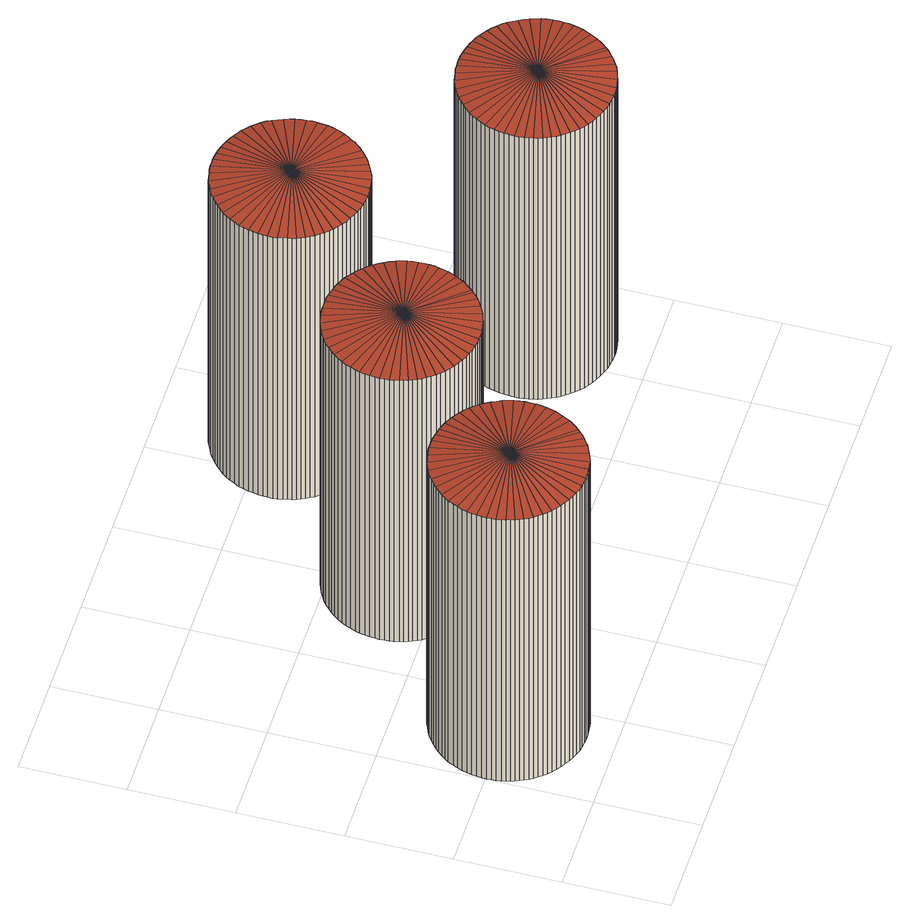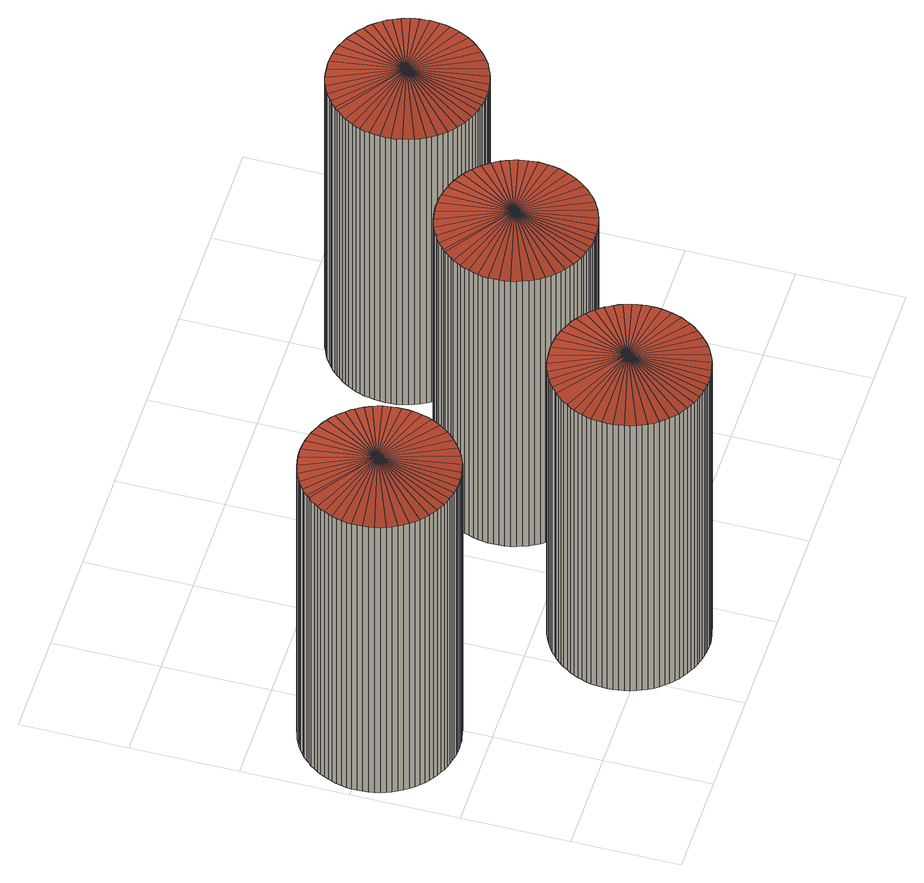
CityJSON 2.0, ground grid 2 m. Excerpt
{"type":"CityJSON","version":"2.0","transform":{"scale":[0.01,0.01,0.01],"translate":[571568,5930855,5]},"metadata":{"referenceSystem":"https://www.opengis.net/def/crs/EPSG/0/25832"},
"CityObjects":{
"building1":{"type":"Building","attributes":{"Grundfläche 2D":"25.963531","Grundhöhe NN":"5.718"},"geometry":[{"type":"Solid","lod":"3","boundaries":[[[[0,1,2,3,4]],[[5,1,0,6]],[[7,1,5,8]],[[9,1,7,10]],[[11,1,9,12]],[[13,1,11,14]],[[15,1,13,16]],[[17,1,15,18]],[[19,1,17,20]],[[21,1,19,22]],[[23,1,21,24]],[[25,1,23,26]],[[27,1,25,28]],[[29,1,27,30]],[[31,1,29,32]],[[33,1,31,34]],[[35,1,33,36]],[[37,1,35,38]],[[39,1,37,40]],[[41,1,39,42]],[[43,1,41,44]],[[45,1,43,46]],[[47,1,45,48]],[[49,1,47,50]],[[51,1,49,52]],[[53,1,51,54]],[[55,1,53,56]],[[57,1,55,58]],[[59,1,57,60]],[[61,1,59,62]],[[63,1,61,64]],[[65,1,63,66]],[[67,1,65,68]],[[69,1,67,70]],[[71,1,69,72]],[[73,1,71,74]],[[75,1,73,76]],[[77,1,75,78]],[[79,1,77,80]],[[81,1,79,82]],[[83,1,81,84]],[[85,1,83,86]],[[87,1,85,88]],[[89,1,87,90]],[[91,1,89,92]],[[93,1,91,94]],[[95,1,93,96]],[[1,95,2]],[[97,98,99,100,101,102]],[[103,98,97,104]],[[105,98,103,106]],[[107,98,105,108]],[[109,98,107,110]],[[111,98,109,112]],[[113,98,111,114]],[[115,98,113,116]],[[117,98,115,118]],[[119,98,117,120]],[[121,98,119,122]],[[123,98,121,124]],[[125,98,123,126]],[[127,98,125,128]],[[129,98,127,130]],[[131,98,129,132]],[[133,98,131,134]],[[135,98,133,136]],[[137,98,135,138]],[[139,98,137,140]],[[141,98,139,142]],[[143,98,141,144]],[[145,98,143,146]],[[147,98,145,148]],[[149,98,147,150]],[[151,98,149,152]],[[153,98,151,154]],[[155,98,153,156]],[[157,98,155,158]],[[159,98,157,160]],[[161,98,159,162]],[[163,98,161,164]],[[165,98,163,166]],[[167,98,165,168]],[[169,98,167,170]],[[171,98,169,172]],[[173,98,171,174]],[[175,98,173,176]],[[177,98,175,178]],[[179,98,177,180]],[[181,98,179,182]],[[183,98,181,184]],[[185,98,183,186]],[[187,98,185,188]],[[189,98,187,190]],[[191,98,189,192]],[[99,98,191,193]],[[194,195,196,197,198]],[[199,195,194,200]],[[201,195,199,202]],[[203,195,201,204]],[[205,195,203,206]],[[207,195,205,208]],[[209,195,207,210]],[[211,195,209,212]],[[213,195,211,214]],[[215,195,213,216]],[[217,195,215,218]],[[219,195,217,220]],[[221,195,219,222]],[[223,195,221,224]],[[225,195,223,226]],[[227,195,225,228]],[[229,195,227,230]],[[231,195,229,232]],[[233,195,231,234]],[[235,195,233,236]],[[237,195,235,238]],[[239,195,237,240]],[[241,195,239,242]],[[243,195,241,244]],[[245,195,243,246]],[[247,195,245,248]],[[249,195,247,250]],[[251,195,249,252]],[[253,195,251,254]],[[255,195,253,256]],[[257,195,255,258]],[[259,195,257,260]],[[261,195,259,262]],[[263,195,261,264]],[[265,195,263,266]],[[267,195,265,268]],[[269,195,267,270]],[[271,195,269,272]],[[273,195,271,274]],[[275,195,273,276]],[[277,195,275,278]],[[279,195,277,280]],[[281,195,279,282]],[[283,195,281,284]],[[285,195,283,286]],[[287,195,285,288]],[[289,195,287,290]],[[195,289,196]],[[291,292,293,294,295]],[[296,292,291,297]],[[298,292,296,299]],[[300,292,298,301]],[[302,292,300,303]],[[304,292,302,305]],[[306,292,304,307]],[[308,292,306,309]],[[310,292,308,311]],[[312,292,310,313]],[[314,292,312,315]],[[316,292,314,317]],[[318,292,316,319]],[[320,292,318,321]],[[322,292,320,323]],[[324,292,322,325]],[[326,292,324,327]],[[328,292,326,329]],[[330,292,328,331]],[[332,292,330,333]],[[334,292,332,335]],[[336,292,334,337]],[[338,292,336,339]],[[340,292,338,341]],[[342,292,340,343]],[[344,292,342,345]],[[346,292,344,347]],[[348,292,346,349]],[[350,292,348,351]],[[352,292,350,353]],[[354,292,352,355]],[[356,292,354,357]],[[358,292,356,359]],[[360,292,358,361]],[[362,292,360,363]],[[364,292,362,365]],[[366,292,364,367]],[[368,292,366,369]],[[370,292,368,371]],[[372,292,370,373]],[[374,292,372,375]],[[376,292,374,377]],[[378,292,376,379]],[[380,292,378,381]],[[382,292,380,383]],[[384,292,382,385]],[[386,292,384,387]],[[292,386,293]],[[388,389,4,3]],[[389,390,0,4]],[[390,391,6,0]],[[391,392,5,6]],[[392,393,8,5]],[[394,395,92,89]],[[395,396,91,92]],[[396,397,94,91]],[[397,398,93,94]],[[398,399,96,93]],[[399,400,95,96]],[[401,388,3,2]],[[400,401,2,95]],[[393,402,7,8]],[[402,403,10,7]],[[403,404,9,10]],[[404,405,12,9]],[[405,406,11,12]],[[406,407,14,11]],[[407,408,13,14]],[[408,409,16,13]],[[409,410,15,16]],[[410,411,18,15]],[[411,412,17,18]],[[412,413,20,17]],[[413,414,19,20]],[[414,415,22,19]],[[415,416,21,22]],[[416,417,24,21]],[[417,418,23,24]],[[418,419,26,23]],[[419,420,25,26]],[[420,421,28,25]],[[421,422,27,28]],[[422,423,30,27]],[[423,424,29,30]],[[424,425,32,29]],[[425,426,31,32]],[[426,427,34,31]],[[427,428,33,34]],[[428,429,36,33]],[[429,430,35,36]],[[430,431,38,35]],[[431,432,37,38]],[[432,433,40,37]],[[433,434,39,40]],[[434,435,42,39]],[[435,436,41,42]],[[436,437,44,41]],[[437,438,43,44]],[[438,439,46,43]],[[439,440,45,46]],[[440,441,48,45]],[[441,442,47,48]],[[442,443,50,47]],[[443,444,49,50]],[[444,445,52,49]],[[445,446,51,52]],[[446,447,54,51]],[[447,448,53,54]],[[448,449,56,53]],[[449,450,55,56]],[[450,451,58,55]],[[451,452,57,58]],[[452,453,60,57]],[[453,454,59,60]],[[454,455,62,59]],[[455,456,61,62]],[[456,457,64,61]],[[457,458,63,64]],[[458,459,66,63]],[[459,460,65,66]],[[460,461,68,65]],[[461,462,67,68]],[[462,463,70,67]],[[463,464,69,70]],[[464,465,72,69]],[[465,466,71,72]],[[466,467,74,71]],[[467,468,73,74]],[[468,469,76,73]],[[469,470,75,76]],[[470,471,78,75]],[[471,472,77,78]],[[472,473,80,77]],[[473,474,79,80]],[[474,475,82,79]],[[475,476,81,82]],[[476,477,84,81]],[[477,478,83,84]],[[478,479,86,83]],[[479,480,85,86]],[[480,481,88,85]],[[481,482,87,88]],[[482,483,90,87]],[[483,394,89,90]],[[484,485,102,101]],[[485,486,97,102]],[[486,487,104,97]],[[487,488,103,104]],[[488,489,106,103]],[[490,491,190,187]],[[491,492,189,190]],[[492,493,192,189]],[[493,494,191,192]],[[494,495,193,191]],[[495,496,99,193]],[[497,484,101,100]],[[496,497,100,99]],[[489,498,105,106]],[[498,499,108,105]],[[499,500,107,108]],[[500,501,110,107]],[[501,502,109,110]],[[502,503,112,109]],[[503,504,111,112]],[[504,505,114,111]],[[505,506,113,114]],[[506,507,116,113]],[[507,508,115,116]],[[508,509,118,115]],[[509,510,117,118]],[[510,511,120,117]],[[511,512,119,120]],[[512,513,122,119]],[[513,514,121,122]],[[514,515,124,121]],[[515,516,123,124]],[[516,517,126,123]],[[517,518,125,126]],[[518,519,128,125]],[[519,520,127,128]],[[520,521,130,127]],[[521,522,129,130]],[[522,523,132,129]],[[523,524,131,132]],[[524,525,134,131]],[[525,526,133,134]],[[526,527,136,133]],[[527,528,135,136]],[[528,529,138,135]],[[529,530,137,138]],[[530,531,140,137]],[[531,532,139,140]],[[532,533,142,139]],[[533,534,141,142]],[[534,535,144,141]],[[535,536,143,144]],[[536,537,146,143]],[[537,538,145,146]],[[538,539,148,145]],[[539,540,147,148]],[[540,541,150,147]],[[541,542,149,150]],[[542,543,152,149]],[[543,544,151,152]],[[544,545,154,151]],[[545,546,153,154]],[[546,547,156,153]],[[547,548,155,156]],[[548,549,158,155]],[[549,550,157,158]],[[550,551,160,157]],[[551,552,159,160]],[[552,553,162,159]],[[553,554,161,162]],[[554,555,164,161]],[[555,556,163,164]],[[556,557,166,163]],[[557,558,165,166]],[[558,559,168,165]],[[559,560,167,168]],[[560,561,170,167]],[[561,562,169,170]],[[562,563,172,169]],[[563,564,171,172]],[[564,565,174,171]],[[565,566,173,174]],[[566,567,176,173]],[[567,568,175,176]],[[568,569,178,175]],[[569,570,177,178]],[[570,571,180,177]],[[571,572,179,180]],[[572,573,182,179]],[[573,574,181,182]],[[574,575,184,181]],[[575,576,183,184]],[[576,577,186,183]],[[577,578,185,186]],[[578,579,188,185]],[[579,490,187,188]],[[580,581,198,197]],[[581,582,194,198]],[[582,583,200,194]],[[583,584,199,200]],[[584,585,202,199]],[[586,587,286,283]],[[587,588,285,286]],[[588,589,288,285]],[[589,590,287,288]],[[590,591,290,287]],[[591,592,289,290]],[[593,580,197,196]],[[592,593,196,289]],[[585,594,201,202]],[[594,595,204,201]],[[595,596,203,204]],[[596,597,206,203]],[[597,598,205,206]],[[598,599,208,205]],[[599,600,207,208]],[[600,601,210,207]],[[601,602,209,210]],[[602,603,212,209]],[[603,604,211,212]],[[604,605,214,211]],[[605,606,213,214]],[[606,607,216,213]],[[607,608,215,216]],[[608,609,218,215]],[[609,610,217,218]],[[610,611,220,217]],[[611,612,219,220]],[[612,613,222,219]],[[613,614,221,222]],[[614,615,224,221]],[[615,616,223,224]],[[616,617,226,223]],[[617,618,225,226]],[[618,619,228,225]],[[619,620,227,228]],[[620,621,230,227]],[[621,622,229,230]],[[622,623,232,229]],[[623,624,231,232]],[[624,625,234,231]],[[625,626,233,234]],[[626,627,236,233]],[[627,628,235,236]],[[628,629,238,235]],[[629,630,237,238]],[[630,631,240,237]],[[631,632,239,240]],[[632,633,242,239]],[[633,634,241,242]],[[634,635,244,241]],[[635,636,243,244]],[[636,637,246,243]],[[637,638,245,246]],[[638,639,248,245]],[[639,640,247,248]],[[640,641,250,247]],[[641,642,249,250]],[[642,643,252,249]],[[643,644,251,252]],[[644,645,254,251]],[[645,646,253,254]],[[646,647,256,253]],[[647,648,255,256]],[[648,649,258,255]],[[649,650,257,258]],[[650,651,260,257]],[[651,652,259,260]],[[652,653,262,259]],[[653,654,261,262]],[[654,655,264,261]],[[655,656,263,264]],[[656,657,266,263]],[[657,658,265,266]],[[658,659,268,265]],[[659,660,267,268]],[[660,661,270,267]],[[661,662,269,270]],[[662,663,272,269]],[[663,664,271,272]],[[664,665,274,271]],[[665,666,273,274]],[[666,667,276,273]],[[667,668,275,276]],[[668,669,278,275]],[[669,670,277,278]],[[670,671,280,277]],[[671,672,279,280]],[[672,673,282,279]],[[673,674,281,282]],[[674,675,284,281]],[[675,586,283,284]],[[676,677,295,294]],[[677,678,291,295]],[[678,679,297,291]],[[679,680,296,297]],[[680,681,299,296]],[[682,683,383,380]],[[683,684,382,383]],[[684,685,385,382]],[[685,686,384,385]],[[686,687,387,384]],[[687,688,386,387]],[[689,676,294,293]],[[688,689,293,386]],[[681,690,298,299]],[[690,691,301,298]],[[691,692,300,301]],[[692,693,303,300]],[[693,694,302,303]],[[694,695,305,302]],[[695,696,304,305]],[[696,697,307,304]],[[697,698,306,307]],[[698,699,309,306]],[[699,700,308,309]],[[700,701,311,308]],[[701,702,310,311]],[[702,703,313,310]],[[703,704,312,313]],[[704,705,315,312]],[[705,706,314,315]],[[706,707,317,314]],[[707,708,316,317]],[[708,709,319,316]],[[709,710,318,319]],[[710,711,321,318]],[[711,712,320,321]],[[712,713,323,320]],[[713,714,322,323]],[[714,715,325,322]],[[715,716,324,325]],[[716,717,327,324]],[[717,718,326,327]],[[718,719,329,326]],[[719,720,328,329]],[[720,721,331,328]],[[721,722,330,331]],[[722,723,333,330]],[[723,724,332,333]],[[724,725,335,332]],[[725,726,334,335]],[[726,727,337,334]],[[727,728,336,337]],[[728,729,339,336]],[[729,730,338,339]],[[730,731,341,338]],[[731,732,340,341]],[[732,733,343,340]],[[733,734,342,343]],[[734,735,345,342]],[[735,736,344,345]],[[736,737,347,344]],[[737,738,346,347]],[[738,739,349,346]],[[739,740,348,349]],[[740,741,351,348]],[[741,742,350,351]],[[742,743,353,350]],[[743,744,352,353]],[[744,745,355,352]],[[745,746,354,355]],[[746,747,357,354]],[[747,748,356,357]],[[748,749,359,356]],[[749,750,358,359]],[[750,751,361,358]],[[751,752,360,361]],[[752,753,363,360]],[[753,754,362,363]],[[754,755,365,362]],[[755,756,364,365]],[[756,757,367,364]],[[757,758,366,367]],[[758,759,369,366]],[[759,760,368,369]],[[760,761,371,368]],[[761,762,370,371]],[[762,763,373,370]],[[763,764,372,373]],[[764,765,375,372]],[[765,766,374,375]],[[766,767,377,374]],[[767,768,376,377]],[[768,769,379,376]],[[769,770,378,379]],[[770,771,381,378]],[[771,682,380,381]],[[394,483,482,481,480,479,478,477,476,475,474,473,472,471,470,469,468,467,466,465,464,463,462,461,460,459,458,457,456,455,454,453,452,451,450,449,448,447,446,445,444,443,442,441,440,439,438,437,436,435,434,433,432,431,430,429,428,427,426,425,424,423,422,421,420,419,418,417,416,415,414,413,412,411,410,409,408,407,406,405,404,403,402,393,392,391,390,389,388,401,400,399,398,397,396,395]],[[493,492,491,490,579,578,577,576,575,574,573,572,571,570,569,568,567,566,565,564,563,562,561,560,559,558,557,556,555,554,553,552,551,550,549,548,547,546,545,544,543,542,541,540,539,538,537,536,535,534,533,532,531,530,529,528,527,526,525,524,523,522,521,520,519,518,517,516,515,514,513,512,511,510,509,508,507,506,505,504,503,502,501,500,499,498,489,488,487,486,485,484,497,496,495,494]],[[589,588,587,586,675,674,673,672,671,670,669,668,667,666,665,664,663,662,661,660,659,658,657,656,655,654,653,652,651,650,649,648,647,646,645,644,643,642,641,640,639,638,637,636,635,634,633,632,631,630,629,628,627,626,625,624,623,622,621,620,619,618,617,616,615,614,613,612,611,610,609,608,607,606,605,604,603,602,601,600,599,598,597,596,595,594,585,584,583,582,581,580,593,592,591,590]],[[684,683,682,771,770,769,768,767,766,765,764,763,762,761,760,759,758,757,756,755,754,753,752,751,750,749,748,747,746,745,744,743,742,741,740,739,738,737,736,735,734,733,732,731,730,729,728,727,726,725,724,723,722,721,720,719,718,717,716,715,714,713,712,711,710,709,708,707,706,705,704,703,702,701,700,699,698,697,696,695,694,693,692,691,690,681,680,679,678,677,676,689,688,687,686,685]]]],"semantics":{"surfaces":[{"type":"RoofSurface"},{"type":"WallSurface"},{"type":"GroundSurface"}],"values":[[0,0,0,0,0,0,0,0,0,0,0,0,0,0,0,0,0,0,0,0,0,0,0,0,0,0,0,0,0,0,0,0,0,0,0,0,0,0,0,0,0,0,0,0,0,0,0,0,0,0,0,0,0,0,0,0,0,0,0,0,0,0,0,0,0,0,0,0,0,0,0,0,0,0,0,0,0,0,0,0,0,0,0,0,0,0,0,0,0,0,0,0,0,0,0,0,0,0,0,0,0,0,0,0,0,0,0,0,0,0,0,0,0,0,0,0,0,0,0,0,0,0,0,0,0,0,0,0,0,0,0,0,0,0,0,0,0,0,0,0,0,0,0,0,0,0,0,0,0,0,0,0,0,0,0,0,0,0,0,0,0,0,0,0,0,0,0,0,0,0,0,0,0,0,0,0,0,0,0,0,0,0,0,0,0,0,0,0,0,0,0,1,1,1,1,1,1,1,1,1,1,1,1,1,1,1,1,1,1,1,1,1,1,1,1,1,1,1,1,1,1,1,1,1,1,1,1,1,1,1,1,1,1,1,1,1,1,1,1,1,1,1,1,1,1,1,1,1,1,1,1,1,1,1,1,1,1,1,1,1,1,1,1,1,1,1,1,1,1,1,1,1,1,1,1,1,1,1,1,1,1,1,1,1,1,1,1,1,1,1,1,1,1,1,1,1,1,1,1,1,1,1,1,1,1,1,1,1,1,1,1,1,1,1,1,1,1,1,1,1,1,1,1,1,1,1,1,1,1,1,1,1,1,1,1,1,1,1,1,1,1,1,1,1,1,1,1,1,1,1,1,1,1,1,1,1,1,1,1,1,1,1,1,1,1,1,1,1,1,1,1,1,1,1,1,1,1,1,1,1,1,1,1,1,1,1,1,1,1,1,1,1,1,1,1,1,1,1,1,1,1,1,1,1,1,1,1,1,1,1,1,1,1,1,1,1,1,1,1,1,1,1,1,1,1,1,1,1,1,1,1,1,1,1,1,1,1,1,1,1,1,1,1,1,1,1,1,1,1,1,1,1,1,1,1,1,1,1,1,1,1,1,1,1,1,1,1,1,1,1,1,1,1,1,1,1,1,1,1,1,1,1,1,1,1,1,1,1,1,1,1,1,1,1,1,1,1,1,1,1,1,1,1,1,1,1,1,1,1,1,1,1,1,1,1,1,1,1,1,1,1,1,1,1,1,1,1,1,1,1,1,1,1,1,1,1,1,1,1,1,1,1,1,1,1,1,1,1,1,1,1,1,1,1,1,1,1,1,1,1,1,1,1,1,1,1,1,1,1,1,1,1,1,1,1,2,2,2,2]]}}]}
},
"vertices":[
[1163,330,750],[1042,404,774],[1148,311,750],[1154,317,750],[1158,323,750],[1171,345,750],[1167,337,750],[1178,361,750],[1175,353,750],[1183,379,750],[1181,370,750],[1186,398,750],[1185,389,750],[1186,418,750],[1186,408,750],[1183,439,750],[1185,429,750],[1177,459,750],[1180,449,750],[1168,477,750],[1173,468,750],[1157,495,750],[1163,486,750],[1144,510,750],[1151,503,750],[1129,523,750],[1137,517,750],[1114,533,750],[1122,528,750],[1098,541,750],[1106,537,750],[1082,546,750],[1090,544,750],[1066,550,750],[1074,548,750],[1050,552,750],[1058,551,750],[1033,551,750],[1042,552,750],[1015,549,750],[1024,551,750],[997,545,750],[1006,547,750],[979,537,750],[988,541,750],[962,527,750],[970,532,750],[946,514,750],[954,521,750],[931,499,750],[938,507,750],[919,482,750],[925,491,750],[910,464,750],[914,473,750],[904,445,750],[906,455,750],[900,426,750],[901,436,750],[899,407,750],[899,417,750],[900,389,750],[899,398,750],[903,373,750],[901,381,750],[908,357,750],[905,365,750],[914,343,750],[911,350,750],[923,328,750],[918,335,750],[934,314,750],[928,321,750],[947,300,750],[940,307,750],[962,289,750],[954,294,750],[980,279,750],[971,283,750],[999,271,750],[989,275,750],[1019,266,750],[1009,268,750],[1040,264,750],[1029,265,750],[1060,265,750],[1050,264,750],[1080,269,750],[1070,267,750],[1098,275,750],[1089,272,750],[1115,284,750],[1107,279,750],[1130,294,750],[1123,289,750],[1143,305,750],[1137,299,750],[810,680,750],[689,755,774],[790,655,750],[796,661,750],[801,667,750],[806,673,750],[819,695,750],[815,687,750],[826,711,750],[823,703,750],[831,729,750],[829,720,750],[833,749,750],[832,739,750],[833,769,750],[834,759,750],[830,789,750],[832,779,750],[824,809,750],[828,799,750],[816,828,750],[820,818,750],[805,845,750],[811,837,750],[792,860,750],[798,853,750],[777,873,750],[784,867,750],[761,883,750],[769,878,750],[745,891,750],[753,887,750],[729,897,750],[737,894,750],[713,900,750],[721,899,750],[697,902,750],[706,901,750],[680,902,750],[689,902,750],[663,899,750],[672,901,750],[644,895,750],[654,897,750],[627,887,750],[635,891,750],[609,877,750],[618,883,750],[593,864,750],[601,871,750],[579,850,750],[586,857,750],[567,833,750],[572,841,750],[557,814,750],[562,824,750],[551,795,750],[554,805,750],[547,776,750],[549,786,750],[546,758,750],[546,767,750],[547,740,750],[546,748,750],[551,723,750],[549,731,750],[555,708,750],[553,715,750],[562,693,750],[558,700,750],[570,678,750],[566,686,750],[581,664,750],[576,671,750],[594,651,750],[588,657,750],[610,639,750],[602,645,750],[627,629,750],[618,633,750],[646,621,750],[637,625,750],[666,616,750],[656,618,750],[687,614,750],[677,615,750],[707,616,750],[697,615,750],[727,619,750],[718,617,750],[746,626,750],[737,622,750],[762,634,750],[754,630,750],[777,644,750],[770,639,750],[784,650,750],[267,121,750],[145,196,774],[252,102,750],[257,108,750],[262,114,750],[275,136,750],[271,128,750],[282,152,750],[279,144,750],[287,170,750],[285,161,750],[290,190,750],[289,180,750],[290,210,750],[290,200,750],[287,230,750],[289,220,750],[281,250,750],[284,240,750],[272,269,750],[277,259,750],[261,286,750],[267,277,750],[248,301,750],[255,294,750],[233,314,750],[241,308,750],[218,324,750],[225,319,750],[201,332,750],[209,328,750],[185,338,750],[193,335,750],[170,341,750],[177,339,750],[154,343,750],[162,342,750],[137,343,750],[145,343,750],[119,340,750],[128,342,750],[101,336,750],[110,338,750],[83,328,750],[92,332,750],[65,318,750],[74,324,750],[49,305,750],[57,312,750],[35,290,750],[42,298,750],[23,274,750],[29,282,750],[14,255,750],[18,264,750],[7,236,750],[10,246,750],[4,217,750],[5,227,750],[2,198,750],[3,208,750],[4,181,750],[3,189,750],[7,164,750],[5,172,750],[12,149,750],[9,156,750],[18,134,750],[15,141,750],[27,119,750],[22,126,750],[38,105,750],[32,112,750],[51,92,750],[44,98,750],[66,80,750],[58,86,750],[84,70,750],[75,75,750],[103,62,750],[93,66,750],[123,57,750],[113,59,750],[143,55,750],[133,56,750],[164,57,750],[154,56,750],[183,60,750],[174,58,750],[202,67,750],[193,63,750],[219,75,750],[211,71,750],[234,85,750],[226,80,750],[246,96,750],[240,90,750],[537,395,750],[416,470,774],[522,376,750],[527,383,750],[532,389,750],[545,410,750],[541,403,750],[552,427,750],[549,418,750],[557,445,750],[555,436,750],[560,464,750],[559,454,750],[560,484,750],[560,474,750],[557,504,750],[559,494,750],[551,524,750],[554,514,750],[542,543,750],[547,534,750],[531,560,750],[537,552,750],[518,575,750],[525,568,750],[503,588,750],[511,582,750],[488,599,750],[495,594,750],[471,607,750],[480,603,750],[455,612,750],[463,610,750],[440,616,750],[447,614,750],[424,617,750],[432,617,750],[407,617,750],[415,617,750],[389,615,750],[398,616,750],[371,610,750],[380,613,750],[353,603,750],[362,607,750],[335,593,750],[344,598,750],[319,580,750],[327,587,750],[305,565,750],[312,573,750],[293,548,750],[299,557,750],[284,530,750],[288,539,750],[277,511,750],[280,520,750],[274,492,750],[275,501,750],[272,473,750],[273,482,750],[274,455,750],[273,464,750],[277,438,750],[275,447,750],[282,423,750],[279,431,750],[288,408,750],[285,416,750],[297,394,750],[292,401,750],[308,379,750],[302,387,750],[321,366,750],[314,373,750],[336,354,750],[328,360,750],[354,344,750],[345,349,750],[373,337,750],[363,340,750],[393,332,750],[383,334,750],[413,330,750],[403,330,750],[434,331,750],[424,330,750],[454,335,750],[444,333,750],[472,341,750],[463,338,750],[489,350,750],[481,345,750],[504,359,750],[496,354,750],[517,371,750],[510,365,750],[1154,317,72],[1158,323,72],[1163,330,72],[1167,337,72],[1171,345,72],[1175,353,72],[1098,275,72],[1107,279,72],[1115,284,72],[1123,289,72],[1130,294,72],[1137,299,72],[1143,305,72],[1148,311,72],[1178,361,72],[1181,370,72],[1183,379,72],[1185,389,72],[1186,398,72],[1186,408,72],[1186,418,72],[1185,429,72],[1183,439,72],[1180,449,72],[1177,459,72],[1173,468,72],[1168,477,72],[1163,486,72],[1157,495,72],[1151,503,72],[1144,510,72],[1137,517,72],[1129,523,72],[1122,528,72],[1114,533,72],[1106,537,72],[1098,541,72],[1090,544,72],[1082,546,72],[1074,548,72],[1066,550,72],[1058,551,72],[1050,552,72],[1042,552,72],[1033,551,72],[1024,551,72],[1015,549,72],[1006,547,72],[997,545,72],[988,541,72],[979,537,72],[970,532,72],[962,527,72],[954,521,72],[946,514,72],[938,507,72],[931,499,72],[925,491,72],[919,482,72],[914,473,72],[910,464,72],[906,455,72],[904,445,72],[901,436,72],[900,426,72],[899,417,72],[899,407,72],[899,398,72],[900,389,72],[901,381,72],[903,373,72],[905,365,72],[908,357,72],[911,350,72],[914,343,72],[918,335,72],[923,328,72],[928,321,72],[934,314,72],[940,307,72],[947,300,72],[954,294,72],[962,289,72],[971,283,72],[980,279,72],[989,275,72],[999,271,72],[1009,268,72],[1019,266,72],[1029,265,72],[1040,264,72],[1050,264,72],[1060,265,72],[1070,267,72],[1080,269,72],[1089,272,72],[801,667,72],[806,673,72],[810,680,72],[815,687,72],[819,695,72],[823,703,72],[746,626,72],[754,630,72],[762,634,72],[770,639,72],[777,644,72],[784,650,72],[790,655,72],[796,661,72],[826,711,72],[829,720,72],[831,729,72],[832,739,72],[833,749,72],[834,759,72],[833,769,72],[832,779,72],[830,789,72],[828,799,72],[824,809,72],[820,818,72],[816,828,72],[811,837,72],[805,845,72],[798,853,72],[792,860,72],[784,867,72],[777,873,72],[769,878,72],[761,883,72],[753,887,72],[745,891,72],[737,894,72],[729,897,72],[721,899,72],[713,900,72],[706,901,72],[697,902,72],[689,902,72],[680,902,72],[672,901,72],[663,899,72],[654,897,72],[644,895,72],[635,891,72],[627,887,72],[618,883,72],[609,877,72],[601,871,72],[593,864,72],[586,857,72],[579,850,72],[572,841,72],[567,833,72],[562,824,72],[557,814,72],[554,805,72],[551,795,72],[549,786,72],[547,776,72],[546,767,72],[546,758,72],[546,748,72],[547,740,72],[549,731,72],[551,723,72],[553,715,72],[555,708,72],[558,700,72],[562,693,72],[566,686,72],[570,678,72],[576,671,72],[581,664,72],[588,657,72],[594,651,72],[602,645,72],[610,639,72],[618,633,72],[627,629,72],[637,625,72],[646,621,72],[656,618,72],[666,616,72],[677,615,72],[687,614,72],[697,615,72],[707,616,72],[718,617,72],[727,619,72],[737,622,72],[257,108,72],[262,114,72],[267,121,72],[271,128,72],[275,136,72],[279,144,72],[202,67,72],[211,71,72],[219,75,72],[226,80,72],[234,85,72],[240,90,72],[246,96,72],[252,102,72],[282,152,72],[285,161,72],[287,170,72],[289,180,72],[290,190,72],[290,200,72],[290,210,72],[289,220,72],[287,230,72],[284,240,72],[281,250,72],[277,259,72],[272,269,72],[267,277,72],[261,286,72],[255,294,72],[248,301,72],[241,308,72],[233,314,72],[225,319,72],[218,324,72],[209,328,72],[201,332,72],[193,335,72],[185,338,72],[177,339,72],[170,341,72],[162,342,72],[154,343,72],[145,343,72],[137,343,72],[128,342,72],[119,340,72],[110,338,72],[101,336,72],[92,332,72],[83,328,72],[74,324,72],[65,318,72],[57,312,72],[49,305,72],[42,298,72],[35,290,72],[29,282,72],[23,274,72],[18,264,72],[14,255,72],[10,246,72],[7,236,72],[5,227,72],[4,217,72],[3,208,72],[2,198,72],[3,189,72],[4,181,72],[5,172,72],[7,164,72],[9,156,72],[12,149,72],[15,141,72],[18,134,72],[22,126,72],[27,119,72],[32,112,72],[38,105,72],[44,98,72],[51,92,72],[58,86,72],[66,80,72],[75,75,72],[84,70,72],[93,66,72],[103,62,72],[113,59,72],[123,57,72],[133,56,72],[143,55,72],[154,56,72],[164,57,72],[174,58,72],[183,60,72],[193,63,72],[527,383,72],[532,389,72],[537,395,72],[541,403,72],[545,410,72],[549,418,72],[472,341,72],[481,345,72],[489,350,72],[496,354,72],[504,359,72],[510,365,72],[517,371,72],[522,376,72],[552,427,72],[555,436,72],[557,445,72],[559,454,72],[560,464,72],[560,474,72],[560,484,72],[559,494,72],[557,504,72],[554,514,72],[551,524,72],[547,534,72],[542,543,72],[537,552,72],[531,560,72],[525,568,72],[518,575,72],[511,582,72],[503,588,72],[495,594,72],[488,599,72],[480,603,72],[471,607,72],[463,610,72],[455,612,72],[447,614,72],[440,616,72],[432,617,72],[424,617,72],[415,617,72],[407,617,72],[398,616,72],[389,615,72],[380,613,72],[371,610,72],[362,607,72],[353,603,72],[344,598,72],[335,593,72],[327,587,72],[319,580,72],[312,573,72],[305,565,72],[299,557,72],[293,548,72],[288,539,72],[284,530,72],[280,520,72],[277,511,72],[275,501,72],[274,492,72],[273,482,72],[272,473,72],[273,464,72],[274,455,72],[275,447,72],[277,438,72],[279,431,72],[282,423,72],[285,416,72],[288,408,72],[292,401,72],[297,394,72],[302,387,72],[308,379,72],[314,373,72],[321,366,72],[328,360,72],[336,354,72],[345,349,72],[354,344,72],[363,340,72],[373,337,72],[383,334,72],[393,332,72],[403,330,72],[413,330,72],[424,330,72],[434,331,72],[444,333,72],[454,335,72],[463,338,72]
]}
